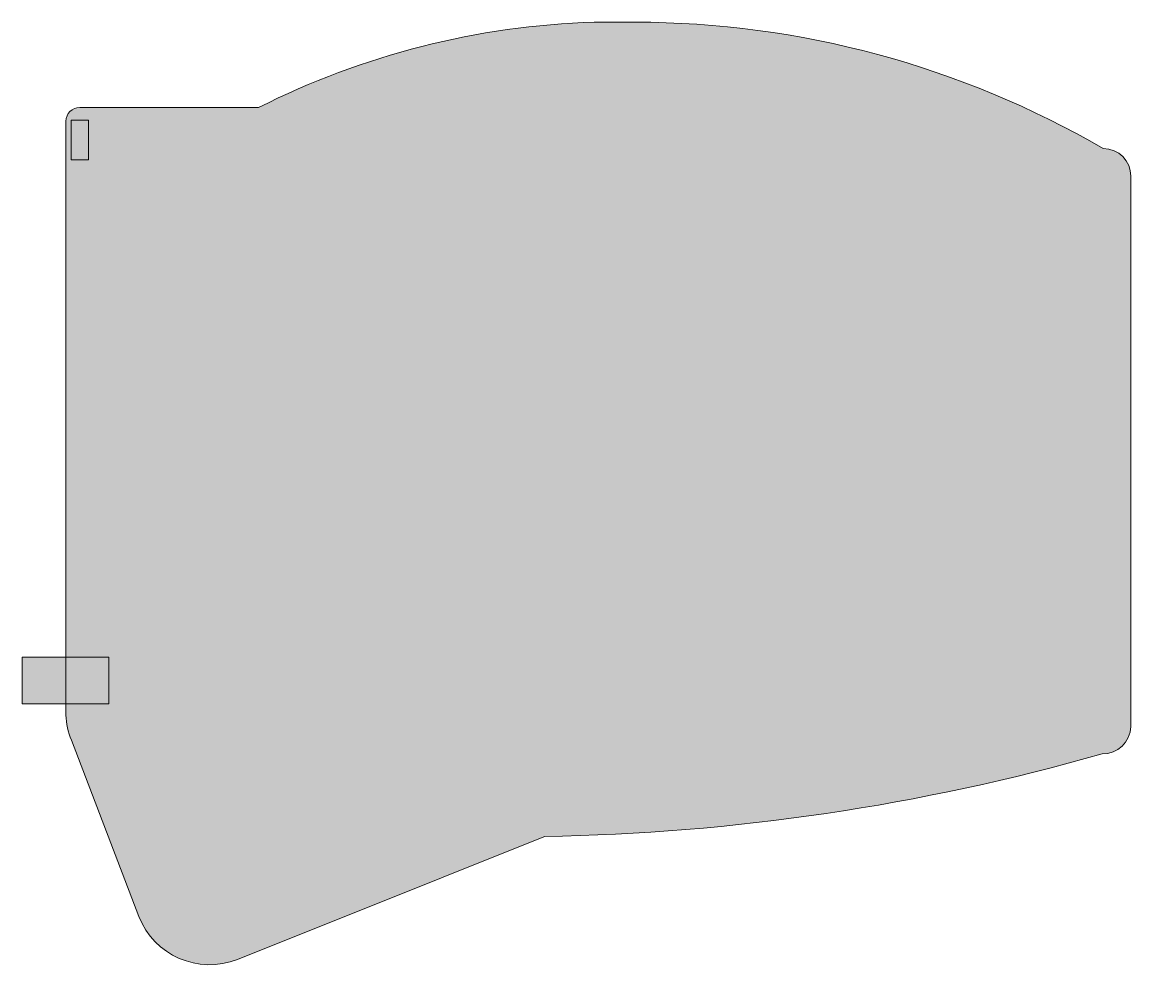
# Model space of a CAD drawing. Header units: millimetres. Extents: x 168 to 321, y 140 to 272.
import ezdxf

# ---------------------------------------------------------------- set-up
doc = ezdxf.new("R2010")
doc.units = ezdxf.units.MM
doc.header["$MEASUREMENT"] = 0
doc.layers.add('Layer 1', color=7, linetype='Continuous', lineweight=0)

msp = doc.modelspace()

# ---------------------------------------------------------------- hatches: boundary and pattern name
at = {"layer": 'Layer 1', "true_color": 0x000000, "transparency": 33554687}
h = msp.add_hatch(color=18, dxfattribs=at)
h.dxf.hatch_style = 2
edge = h.paths.add_edge_path()
edge.add_spline(control_points=[(173.95, 176.32), (173.95, 176.32), (173.95, 215.79), (173.95, 215.79), (173.95, 215.79), (173.95, 219.04), (173.95, 219.04), (173.95, 219.04), (173.95, 258.52), (173.95, 258.52), (173.95, 259.57), (174.8, 260.42), (175.86, 260.42), (175.86, 260.42), (200.62, 260.42), (200.62, 260.42), (215.05, 267.69), (230.93, 271.74), (247.09, 272.24), (247.09, 272.24), (250.9, 272.24), (250.9, 272.24), (250.9, 272.24), (252.8, 272.24), (252.8, 272.24), (275.55, 272.2), (297.89, 266.17), (317.57, 254.74), (319.69, 254.74), (321.38, 253.05), (321.38, 250.93), (321.38, 250.93), (321.38, 174.73), (321.38, 174.73), (321.31, 172.61), (319.55, 170.92), (317.43, 170.96), (292.31, 163.79), (266.35, 159.95), (240.24, 159.53), (240.24, 159.53), (235.48, 157.62), (235.48, 157.62), (235.48, 157.62), (225.95, 153.81), (225.95, 153.81), (225.95, 153.81), (197.7, 142.49), (197.7, 142.49), (192.26, 140.37), (186.16, 143.05), (184.04, 148.45), (184.04, 148.45), (174.7, 172.86), (174.7, 172.86), (174.24, 173.95), (173.99, 175.15), (173.95, 176.32)], knot_values=[0, 0, 0, 0, 1, 1, 1, 2, 2, 2, 3, 3, 3, 4, 4, 4, 5, 5, 5, 6, 6, 6, 7, 7, 7, 8, 8, 8, 9, 9, 9, 10, 10, 10, 11, 11, 11, 12, 12, 12, 13, 13, 13, 14, 14, 14, 15, 15, 15, 16, 16, 16, 17, 17, 17, 18, 18, 18, 19, 19, 19, 19], degree=3, periodic=0)
at = {"layer": 'Layer 1', "true_color": 0x231f20, "transparency": 33554687}
h = msp.add_hatch(color=250, dxfattribs=at)
h.dxf.hatch_style = 2
h.paths.add_polyline_path([(174.66, 258.69), (177.06, 258.69), (177.06, 253.19), (174.66, 253.19)])
h = msp.add_hatch(color=250, dxfattribs=at)
h.dxf.hatch_style = 2
h.paths.add_polyline_path([(167.89, 184.36), (179.88, 184.36), (179.88, 177.87), (167.89, 177.87)])

# ---------------------------------------------------------------- linework, layer by layer
at = {"layer": 'Layer 1', "color": 18, "lineweight": 15, "true_color": 0x000000}
msp.add_lwpolyline([(174.66, 258.69), (177.06, 258.69), (177.06, 253.19), (174.66, 253.19)], close=True, dxfattribs=at)
at = {"layer": 'Layer 1', "color": 18, "lineweight": 13, "true_color": 0x000000}
msp.add_lwpolyline([(167.89, 184.36), (179.88, 184.36), (179.88, 177.87), (167.89, 177.87)], close=True, dxfattribs=at)
msp.add_open_spline([(173.95, 176.32), (173.95, 176.32), (173.95, 215.79), (173.95, 215.79), (173.95, 215.79), (173.95, 219.04), (173.95, 219.04), (173.95, 219.04), (173.95, 258.52), (173.95, 258.52), (173.95, 259.57), (174.8, 260.42), (175.86, 260.42), (175.86, 260.42), (200.62, 260.42), (200.62, 260.42), (215.05, 267.69), (230.93, 271.74), (247.09, 272.24), (247.09, 272.24), (250.9, 272.24), (250.9, 272.24), (250.9, 272.24), (252.8, 272.24), (252.8, 272.24), (275.55, 272.2), (297.89, 266.17), (317.57, 254.74), (319.69, 254.74), (321.38, 253.05), (321.38, 250.93), (321.38, 250.93), (321.38, 174.73), (321.38, 174.73), (321.31, 172.61), (319.55, 170.92), (317.43, 170.96), (292.31, 163.79), (266.35, 159.95), (240.24, 159.53), (240.24, 159.53), (235.48, 157.62), (235.48, 157.62), (235.48, 157.62), (225.95, 153.81), (225.95, 153.81), (225.95, 153.81), (197.7, 142.49), (197.7, 142.49), (192.26, 140.37), (186.16, 143.05), (184.04, 148.45), (184.04, 148.45), (174.7, 172.86), (174.7, 172.86), (174.24, 173.95), (173.99, 175.15), (173.95, 176.32)], degree=3, knots=[0, 0, 0, 0, 1, 1, 1, 2, 2, 2, 3, 3, 3, 4, 4, 4, 5, 5, 5, 6, 6, 6, 7, 7, 7, 8, 8, 8, 9, 9, 9, 10, 10, 10, 11, 11, 11, 12, 12, 12, 13, 13, 13, 14, 14, 14, 15, 15, 15, 16, 16, 16, 17, 17, 17, 18, 18, 18, 19, 19, 19, 19], dxfattribs=at)

doc.saveas('drawing.dxf')
